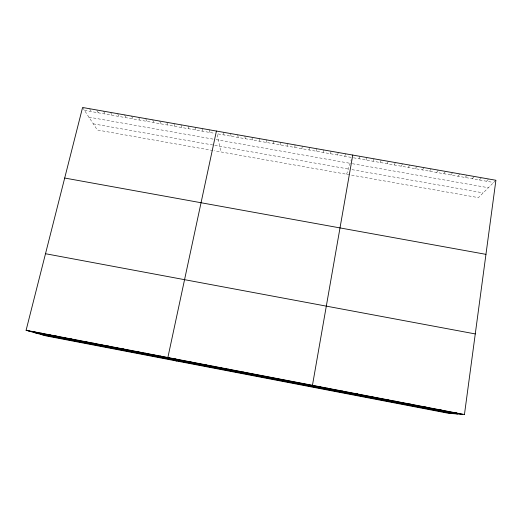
<?xml version="1.0" encoding="UTF-8"?>
<svg xmlns="http://www.w3.org/2000/svg" width="522" height="522" viewBox="0 0 522 522"><rect width="100%" height="100%" fill="white"/><g stroke="black" fill="none" stroke-linecap="round" stroke-linejoin="round"><path stroke-width="0.39" stroke-dasharray="2.61 1.96" d="M280.621 144.946L280.679 142.369M287.72 146.199L287.857 143.635M294.832 147.452L295.041 144.894M301.951 148.705L302.231 146.16M309.076 149.964L309.429 147.432M316.208 151.217L316.632 148.698M323.34 152.476L323.842 149.971M330.485 153.736L331.059 151.236M337.636 154.995L338.282 152.509M344.801 156.261L345.512 153.781M346.615 174.244L350.719 161.409M350.928 160.769L351.339 159.484M358.986 158.76L359.847 156.306M366.013 160L366.94 157.559M373.047 161.239L374.046 158.805M380.088 162.479L381.164 160.058M387.135 163.719L388.283 161.318M394.188 164.965L395.408 162.57M401.248 166.211L402.54 163.823M408.315 167.451L409.679 165.082M415.388 168.704L416.83 166.342M422.468 169.95L423.981 167.601M429.56 171.196L431.139 168.86M436.653 172.449L438.31 170.126M443.752 173.702L445.481 171.386M450.858 174.955L452.665 172.651M457.977 176.208L459.856 173.917M465.095 177.46L467.046 175.183M472.227 178.72L474.25 176.449M479.359 179.979L481.46 177.721M486.504 181.232L488.677 178.994M495.9 180.266L478.406 197.629L214.353 150.773M84.473 110.377L214.653 133.319M351.169 157.383L216.995 133.736L220.91 151.935M353.524 157.794L493.649 182.498M88.916 117.163L213.009 139.087M216.056 139.622L350.112 163.308M352.396 163.712L488.377 187.731M93.281 123.831L348.298 168.984M352.011 169.643L483.196 192.872M212.898 150.512L97.327 130.004L82.959 108.067M89.562 108.72L91.389 111.597M96.903 110.52L98.306 112.817M103.552 111.179L105.235 114.037M110.553 112.413L112.171 115.258M117.561 113.646L119.114 116.484M124.582 114.886L126.063 117.704M131.603 116.119L133.019 118.931M138.637 117.359L139.974 120.158M145.671 118.598L146.943 121.385M152.718 119.838L153.918 122.618M159.765 121.078L160.9 123.844M166.825 122.324L167.888 125.078M173.885 123.564L174.883 126.311M180.958 124.81L181.884 127.544M188.037 126.056L188.892 128.784M195.124 127.303L195.907 130.017M202.216 128.556L202.934 131.257M209.315 129.802L209.961 132.497M223.533 132.307L224.036 134.976M230.652 133.56L231.083 136.216M237.778 134.813L238.143 137.462M244.909 136.072L245.203 138.708M252.054 137.325L252.276 139.948M259.199 138.584L259.349 141.201M266.35 139.844L266.435 142.447M273.515 141.11L273.521 143.694"/><path stroke-width="0.78" d="M464.449 414.514L495.9 180.266L82.58 107.486L26.1 330.263L46.295 335.953L448.548 413.313L464.449 414.514L26.1 330.263M352.755 155.06L312.456 385.301L309.292 386.534M216.421 131.055L167.869 357.511L176.606 361.015M319.49 386.887L319.979 386.743M326.942 388.322L327.516 388.192M334.406 389.758L335.052 389.64M341.871 391.193L342.602 391.095M349.348 392.629L350.158 392.544M356.833 394.064L357.727 393.999M364.323 395.506L365.296 395.454M371.821 396.948L372.878 396.909M379.324 398.39L380.466 398.371M386.841 399.832L388.061 399.832M394.358 401.281L395.663 401.294M401.888 402.73L403.278 402.756M409.424 404.178L410.892 404.217M416.967 405.627L418.52 405.685M424.523 407.075L426.154 407.153M432.079 408.53L433.795 408.622M439.648 409.985L441.449 410.09M447.223 411.44L449.109 411.564M454.806 412.895L456.776 413.039M64.695 178.035L485.949 254.351M45.505 253.718L475.268 333.93M28.703 331L462.394 414.357M34.798 332.716L457.585 413.998M40.775 334.4L452.887 413.639M33.493 331.685L36.018 332.403M40.892 333.108L43.339 333.812M48.298 334.53L50.673 335.222M55.717 335.959L58.014 336.631M63.142 337.382L65.361 338.041M70.568 338.811L72.715 339.457M78.006 340.24L80.075 340.873M85.458 341.675L87.442 342.288M92.909 343.104L94.821 343.704M100.368 344.54L102.201 345.127M107.839 345.975L109.594 346.543M115.316 347.411L116.993 347.965M122.8 348.853L124.399 349.394M130.291 350.288L131.812 350.817M137.795 351.73L139.237 352.246M145.299 353.172L146.662 353.668M152.815 354.621L154.101 355.104M160.339 356.063L161.546 356.533M175.412 358.96L176.456 359.397M182.954 360.408L183.927 360.832M190.51 361.863L191.398 362.268M198.073 363.319L198.882 363.71M205.642 364.774L206.373 365.146M213.224 366.229L213.87 366.588M220.806 367.684L221.374 368.03M228.401 369.145L228.89 369.478M236.003 370.607L236.407 370.92M243.611 372.069L243.937 372.369"/></g></svg>
